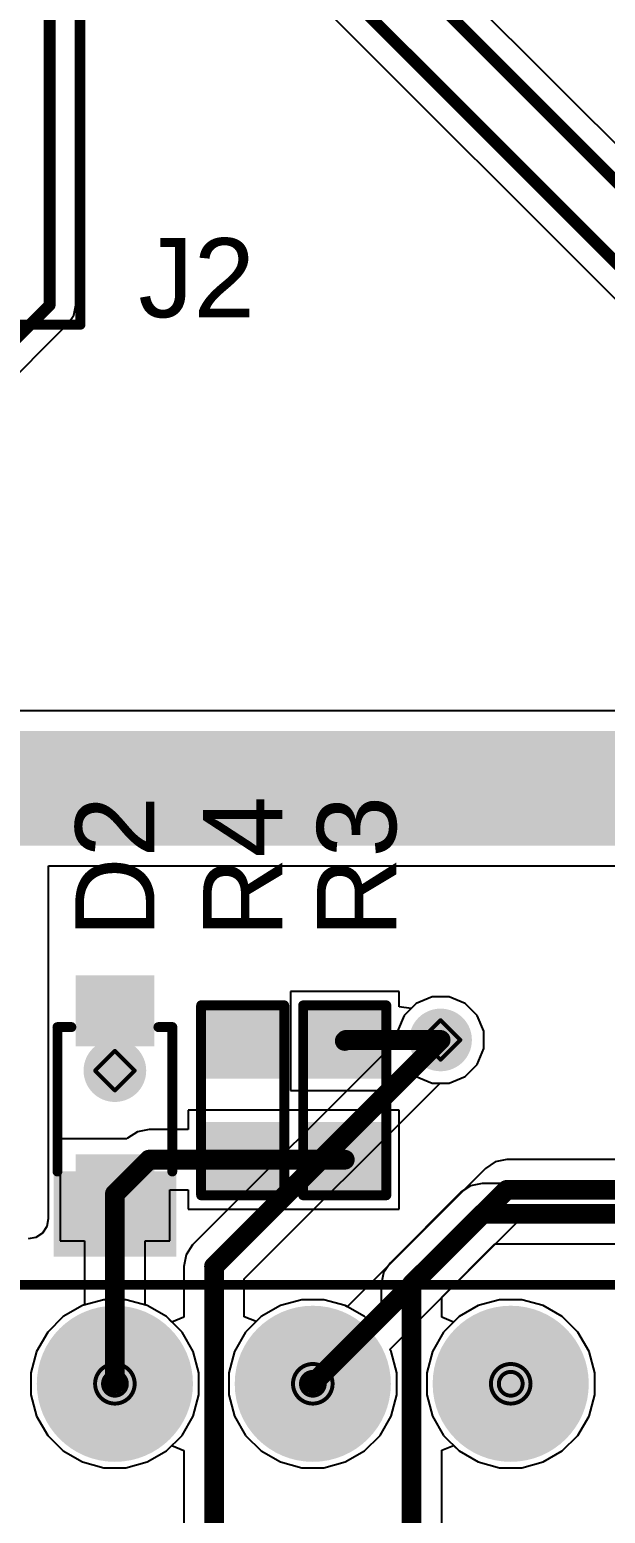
# Model space of a CAD drawing. Header units: inches. Extents: x -31 to 249, y -28 to 261.
# Drawn here: x 74.9 to 82.29, y 52.95 to 71.99 of the extents above; entities that cross this region are included whole.
import ezdxf

# ---------------------------------------------------------------- set-up
doc = ezdxf.new("R2010")
doc.units = ezdxf.units.IN
for name, color, linetype in [('Bottom Layer', 5, 'Continuous'), ('Bottom Solder', 6, 'Continuous'), ('Drill Drawing', 1, 'Continuous'), ('Mechanical 13', 56, 'Continuous'), ('Multi-Layer', 9, 'Continuous'), ('Pad Holes', 156, 'Continuous'), ('Top Layer', 1, 'Continuous'), ('Top Overlay', 2, 'Continuous'), ('Top Paste', 8, 'Continuous'), ('Top Solder', 216, 'Continuous'), ('Via Holes', 16, 'Continuous')]:
    doc.layers.add(name, color=color, linetype=linetype)
doc.styles.add('Arial', font='', dxfattribs={"height": 0.2})
doc.styles.get('Arial').set_extended_font_data('Arial')

# ---------------------------------------------------------------- blocks, each defined once
blk = doc.blocks.new('A000005_17')
at = {"layer": 'Bottom Layer'}
h = blk.add_hatch(color=5, dxfattribs=at)
edge = h.paths.add_edge_path()
edge.add_arc((7.62, -7.62), 0.9, 0, 360)
h = blk.add_hatch(color=5, dxfattribs=at)
edge = h.paths.add_edge_path()
edge.add_arc((7.62, -10.16), 0.9, 0, 360)
h = blk.add_hatch(color=5, dxfattribs=at)
edge = h.paths.add_edge_path()
edge.add_arc((7.62, -12.7), 0.9, 0, 360)
at = {"layer": 'Bottom Solder'}
h = blk.add_hatch(color=6, dxfattribs=at)
edge = h.paths.add_edge_path()
edge.add_arc((7.62, -7.62), 1.002, 0, 360)
h = blk.add_hatch(color=6, dxfattribs=at)
edge = h.paths.add_edge_path()
edge.add_arc((7.62, -10.16), 1.002, 0, 360)
h = blk.add_hatch(color=6, dxfattribs=at)
edge = h.paths.add_edge_path()
edge.add_arc((7.62, -12.7), 1.002, 0, 360)
at = {"layer": 'Multi-Layer'}
h = blk.add_hatch(color=9, dxfattribs=at)
edge = h.paths.add_edge_path()
edge.add_arc((7.62, -7.62), 0.9, 0, 360)
h = blk.add_hatch(color=9, dxfattribs=at)
edge = h.paths.add_edge_path()
edge.add_arc((7.62, -10.16), 0.9, 0, 360)
h = blk.add_hatch(color=9, dxfattribs=at)
edge = h.paths.add_edge_path()
edge.add_arc((7.62, -12.7), 0.9, 0, 360)
at = {"layer": 'Pad Holes'}
h = blk.add_hatch(color=7, dxfattribs=at)
edge = h.paths.add_edge_path()
edge.add_arc((7.62, -7.62), 0.5, 0, 360)
h = blk.add_hatch(color=7, dxfattribs=at)
edge = h.paths.add_edge_path()
edge.add_arc((7.62, -10.16), 0.5, 0, 360)
h = blk.add_hatch(color=7, dxfattribs=at)
edge = h.paths.add_edge_path()
edge.add_arc((7.62, -12.7), 0.5, 0, 360)
at = {"layer": 'Top Layer'}
h = blk.add_hatch(color=1, dxfattribs=at)
edge = h.paths.add_edge_path()
edge.add_arc((7.62, -7.62), 0.9, 0, 360)
h = blk.add_hatch(color=1, dxfattribs=at)
edge = h.paths.add_edge_path()
edge.add_arc((7.62, -10.16), 0.9, 0, 360)
h = blk.add_hatch(color=1, dxfattribs=at)
edge = h.paths.add_edge_path()
edge.add_arc((7.62, -12.7), 0.9, 0, 360)
at = {"layer": 'Top Solder'}
h = blk.add_hatch(color=216, dxfattribs=at)
edge = h.paths.add_edge_path()
edge.add_arc((7.62, -7.62), 1.002, 0, 360)
h = blk.add_hatch(color=216, dxfattribs=at)
edge = h.paths.add_edge_path()
edge.add_arc((7.62, -10.16), 1.002, 0, 360)
h = blk.add_hatch(color=216, dxfattribs=at)
edge = h.paths.add_edge_path()
edge.add_arc((7.62, -12.7), 1.002, 0, 360)
at = {"layer": 'Mechanical 13'}
blk.add_lwpolyline([(8.89, 21.59, 0.127, 0.127, 0), (8.89, -21.59, 0.127, 0.127, 0)], format="xyseb", dxfattribs=at)
at = {"layer": 'Top Overlay'}
blk.add_lwpolyline([(8.89, 21.59, 0.127, 0.127, 0), (8.89, -21.59, 0.127, 0.127, 0)], format="xyseb", dxfattribs=at)
blk = doc.blocks.new('R___0603_26')
at = {"layer": 'Top Layer'}
for points in [[(-0.381, 0.4445), (-0.381, -0.4445), (-1.143, -0.4445), (-1.143, 0.4445)], [(1.143, 0.4445), (1.143, -0.4445), (0.381, -0.4445), (0.381, 0.4445)]]:
    blk.add_hatch(color=1, dxfattribs=at).paths.add_polyline_path(points)
at = {"layer": 'Top Paste'}
for points in [[(-0.381, 0.4445), (-0.381, -0.4445), (-1.143, -0.4445), (-1.143, 0.4445)], [(1.143, 0.4445), (1.143, -0.4445), (0.381, -0.4445), (0.381, 0.4445)]]:
    blk.add_hatch(color=8, dxfattribs=at).paths.add_polyline_path(points)
at = {"layer": 'Top Solder'}
for points in [[(-0.2794, 0.5461), (-0.2794, -0.5461), (-1.2446, -0.5461), (-1.2446, 0.5461)], [(1.2446, 0.5461), (1.2446, -0.5461), (0.2794, -0.5461), (0.2794, 0.5461)]]:
    blk.add_hatch(color=216, dxfattribs=at).paths.add_polyline_path(points)
at = {"layer": 'Top Overlay'}
for points in [[(-1.2192, -0.5334, 0.127, 0.127, 0), (-1.2192, 0.5334, 0.127, 0.127, 0)], [(1.2192, 0.5334, 0.127, 0.127, 0), (-1.2192, 0.5334, 0.127, 0.127, 0)], [(1.2192, -0.5334, 0.127, 0.127, 0), (1.2192, 0.5334, 0.127, 0.127, 0)], [(1.2192, -0.5334, 0.127, 0.127, 0), (-1.2192, -0.5334, 0.127, 0.127, 0)]]:
    blk.add_lwpolyline(points, format="xyseb", dxfattribs=at)
for points in [[(-1.25095, 0.5334, 0.0635, 0.0635, 1), (-1.18745, 0.5334, 0.0635, 0.0635, 1)], [(-1.25095, 0.5334, 0.0635, 0.0635, 1), (-1.18745, 0.5334, 0.0635, 0.0635, 1)], [(1.18745, 0.5334, 0.0635, 0.0635, 1), (1.25095, 0.5334, 0.0635, 0.0635, 1)], [(1.18745, 0.5334, 0.0635, 0.0635, 1), (1.25095, 0.5334, 0.0635, 0.0635, 1)], [(-1.25095, -0.5334, 0.0635, 0.0635, 1), (-1.18745, -0.5334, 0.0635, 0.0635, 1)], [(-1.25095, -0.5334, 0.0635, 0.0635, 1), (-1.18745, -0.5334, 0.0635, 0.0635, 1)], [(1.18745, -0.5334, 0.0635, 0.0635, 1), (1.25095, -0.5334, 0.0635, 0.0635, 1)], [(1.18745, -0.5334, 0.0635, 0.0635, 1), (1.25095, -0.5334, 0.0635, 0.0635, 1)]]:
    blk.add_lwpolyline(points, format="xyseb", close=True, dxfattribs=at)
blk = doc.blocks.new('R___0603_27')
at = {"layer": 'Top Layer'}
for points in [[(-0.381, 0.4445), (-0.381, -0.4445), (-1.143, -0.4445), (-1.143, 0.4445)], [(1.143, 0.4445), (1.143, -0.4445), (0.381, -0.4445), (0.381, 0.4445)]]:
    blk.add_hatch(color=1, dxfattribs=at).paths.add_polyline_path(points)
at = {"layer": 'Top Paste'}
for points in [[(-0.381, 0.4445), (-0.381, -0.4445), (-1.143, -0.4445), (-1.143, 0.4445)], [(1.143, 0.4445), (1.143, -0.4445), (0.381, -0.4445), (0.381, 0.4445)]]:
    blk.add_hatch(color=8, dxfattribs=at).paths.add_polyline_path(points)
at = {"layer": 'Top Solder'}
for points in [[(-0.2794, 0.5461), (-0.2794, -0.5461), (-1.2446, -0.5461), (-1.2446, 0.5461)], [(1.2446, 0.5461), (1.2446, -0.5461), (0.2794, -0.5461), (0.2794, 0.5461)]]:
    blk.add_hatch(color=216, dxfattribs=at).paths.add_polyline_path(points)
at = {"layer": 'Top Overlay'}
for points in [[(-1.2192, -0.5334, 0.127, 0.127, 0), (-1.2192, 0.5334, 0.127, 0.127, 0)], [(1.2192, 0.5334, 0.127, 0.127, 0), (-1.2192, 0.5334, 0.127, 0.127, 0)], [(1.2192, -0.5334, 0.127, 0.127, 0), (1.2192, 0.5334, 0.127, 0.127, 0)], [(1.2192, -0.5334, 0.127, 0.127, 0), (-1.2192, -0.5334, 0.127, 0.127, 0)]]:
    blk.add_lwpolyline(points, format="xyseb", dxfattribs=at)
for points in [[(-1.25095, 0.5334, 0.0635, 0.0635, 1), (-1.18745, 0.5334, 0.0635, 0.0635, 1)], [(-1.25095, 0.5334, 0.0635, 0.0635, 1), (-1.18745, 0.5334, 0.0635, 0.0635, 1)], [(1.18745, 0.5334, 0.0635, 0.0635, 1), (1.25095, 0.5334, 0.0635, 0.0635, 1)], [(1.18745, 0.5334, 0.0635, 0.0635, 1), (1.25095, 0.5334, 0.0635, 0.0635, 1)], [(-1.25095, -0.5334, 0.0635, 0.0635, 1), (-1.18745, -0.5334, 0.0635, 0.0635, 1)], [(-1.25095, -0.5334, 0.0635, 0.0635, 1), (-1.18745, -0.5334, 0.0635, 0.0635, 1)], [(1.18745, -0.5334, 0.0635, 0.0635, 1), (1.25095, -0.5334, 0.0635, 0.0635, 1)], [(1.18745, -0.5334, 0.0635, 0.0635, 1), (1.25095, -0.5334, 0.0635, 0.0635, 1)]]:
    blk.add_lwpolyline(points, format="xyseb", close=True, dxfattribs=at)
blk = doc.blocks.new('SOD_323_34')
at = {"layer": 'Top Layer'}
for points in [[(-0.75, -0.45), (-1.55, -0.45), (-1.55, 0.45), (-0.75, 0.45)], [(1.55, -0.45), (0.75, -0.45), (0.75, 0.45), (1.55, 0.45)]]:
    blk.add_hatch(color=1, dxfattribs=at).paths.add_polyline_path(points)
at = {"layer": 'Top Overlay'}
for points in [[(-2.005, 0.483), (-0.913, 0.483), (-0.913, 0.787), (-2.005, 0.787)], [(-2.005, -0.508), (-1.574, -0.508), (-1.574, 0.508), (-2.005, 0.508)], [(-2.005, -0.787), (-0.913, -0.787), (-0.913, -0.483), (-2.005, -0.483)]]:
    blk.add_hatch(color=2, dxfattribs=at).paths.add_polyline_path(points)
at = {"layer": 'Top Paste'}
for points in [[(-0.75, -0.45), (-1.55, -0.45), (-1.55, 0.45), (-0.75, 0.45)], [(1.55, -0.45), (0.75, -0.45), (0.75, 0.45), (1.55, 0.45)]]:
    blk.add_hatch(color=8, dxfattribs=at).paths.add_polyline_path(points)
at = {"layer": 'Top Solder'}
for points in [[(-0.695, -0.505), (-1.605, -0.505), (-1.605, 0.505), (-0.695, 0.505)], [(1.605, -0.505), (0.695, -0.505), (0.695, 0.505), (1.605, 0.505)]]:
    blk.add_hatch(color=216, dxfattribs=at).paths.add_polyline_path(points)
at = {"layer": 'Top Overlay'}
for points in [[(-0.914, 0.737, 0.127, 0.127, 0), (0.94, 0.737, 0.127, 0.127, 0)], [(0.94, 0.737, 0.127, 0.127, 0), (0.94, 0.559, 0.127, 0.127, 0)], [(0.94, -0.559, 0.127, 0.127, 0), (0.94, -0.737, 0.127, 0.127, 0)], [(-0.914, -0.737, 0.127, 0.127, 0), (0.94, -0.737, 0.127, 0.127, 0)]]:
    blk.add_lwpolyline(points, format="xyseb", dxfattribs=at)
for points in [[(-0.946, 0.737, 0.0635, 0.0635, 1), (-0.883, 0.737, 0.0635, 0.0635, 1)], [(0.908, 0.737, 0.0635, 0.0635, 1), (0.972, 0.737, 0.0635, 0.0635, 1)], [(0.908, 0.737, 0.0635, 0.0635, 1), (0.972, 0.737, 0.0635, 0.0635, 1)], [(0.908, 0.559, 0.0635, 0.0635, 1), (0.972, 0.559, 0.0635, 0.0635, 1)], [(0.908, -0.559, 0.0635, 0.0635, 1), (0.972, -0.559, 0.0635, 0.0635, 1)], [(-0.946, -0.737, 0.0635, 0.0635, 1), (-0.883, -0.737, 0.0635, 0.0635, 1)], [(0.908, -0.737, 0.0635, 0.0635, 1), (0.972, -0.737, 0.0635, 0.0635, 1)], [(0.908, -0.737, 0.0635, 0.0635, 1), (0.972, -0.737, 0.0635, 0.0635, 1)]]:
    blk.add_lwpolyline(points, format="xyseb", close=True, dxfattribs=at)
blk = doc.blocks.new('6437288_3_41')
at = {"layer": 'Top Overlay'}
for points in [[(32.5, 9.75, 0.127, 0.127, 0), (-32.5, 9.75, 0.127, 0.127, 0)], [(-32.5, 9.75, 0.127, 0.127, 0), (-32.5, -3.75, 0.127, 0.127, 0)]]:
    blk.add_lwpolyline(points, format="xyseb", dxfattribs=at)
blk.add_lwpolyline([(-32.532, 9.75, 0.0635, 0.0635, 1), (-32.468, 9.75, 0.0635, 0.0635, 1)], format="xyseb", close=True, dxfattribs=at)
blk.add_lwpolyline([(-32.532, 9.75, 0.0635, 0.0635, 1), (-32.468, 9.75, 0.0635, 0.0635, 1)], format="xyseb", close=True, dxfattribs=at)

msp = doc.modelspace()

# ---------------------------------------------------------------- hatches: boundary and pattern name
at = {"layer": 'Bottom Layer'}
msp.add_hatch(color=5, dxfattribs=at).paths.add_polyline_path([(73.199, 61.52), (116.383, 61.52), (116.383, 62.992), (73.199, 62.992)])
h = msp.add_hatch(color=5, dxfattribs=at)
edge = h.paths.add_edge_path()
edge.add_arc((80.173, 59.024), 0.3, 0, 360)
h = msp.add_hatch(color=5, dxfattribs=at)
edge = h.paths.add_edge_path()
edge.add_arc((75.993, 58.63), 0.3, 0, 360)
at = {"layer": 'Bottom Solder'}
h = msp.add_hatch(color=6, dxfattribs=at)
edge = h.paths.add_edge_path()
edge.add_arc((80.173, 59.024), 0.402, 0, 360)
h = msp.add_hatch(color=6, dxfattribs=at)
edge = h.paths.add_edge_path()
edge.add_arc((75.993, 58.63), 0.402, 0, 360)
at = {"layer": 'Top Layer'}
h = msp.add_hatch(color=1, dxfattribs=at)
edge = h.paths.add_edge_path()
edge.add_arc((80.173, 59.024), 0.3, 0, 360)
h = msp.add_hatch(color=1, dxfattribs=at)
edge = h.paths.add_edge_path()
edge.add_arc((75.993, 58.63), 0.3, 0, 360)
at = {"layer": 'Top Solder'}
h = msp.add_hatch(color=216, dxfattribs=at)
edge = h.paths.add_edge_path()
edge.add_arc((80.173, 59.024), 0.402, 0, 360)
h = msp.add_hatch(color=216, dxfattribs=at)
edge = h.paths.add_edge_path()
edge.add_arc((75.993, 58.63), 0.402, 0, 360)
at = {"layer": 'Via Holes'}
h = msp.add_hatch(color=7, dxfattribs=at)
edge = h.paths.add_edge_path()
edge.add_arc((80.173, 59.024), 0.15, 0, 360)
h = msp.add_hatch(color=7, dxfattribs=at)
edge = h.paths.add_edge_path()
edge.add_arc((75.993, 58.63), 0.15, 0, 360)

# ---------------------------------------------------------------- linework, layer by layer
at = {"layer": 'Bottom Layer'}
for p, q in [((88.147, 64.799), (75.096, 77.85)), ((74.735, 76.216), (87.092, 63.859)), ((75.493, 68.458), (75.493, 75.102)), ((75.467, 68.329), (75.493, 68.458)), ((66.143, 58.968), (75.394, 68.22)), ((75.394, 68.22), (75.467, 68.329)), ((116.383, 63.251), (73.199, 63.251)), ((75.142, 56.734), (75.142, 61.261)), ((75.142, 61.261), (114.626, 61.261)), ((79.859, 59.494), (79.704, 59.338)), ((80.063, 59.578), (79.859, 59.494)), ((80.283, 59.578), (80.063, 59.578)), ((80.487, 59.494), (80.283, 59.578)), ((80.643, 59.338), (80.487, 59.494)), ((79.704, 59.338), (79.619, 59.135)), ((80.727, 59.135), (80.643, 59.338)), ((79.619, 59.135), (79.619, 59.02)), ((80.727, 58.914), (80.727, 59.135)), ((79.619, 59.02), (76.991, 56.392)), ((80.643, 58.711), (80.727, 58.914)), ((80.487, 58.555), (80.643, 58.711)), ((80.283, 58.47), (80.487, 58.555)), ((77.654, 55.956), (80.169, 58.47)), ((80.169, 58.47), (80.283, 58.47)), ((80.559, 57.152), (80.433, 57.068)), ((80.708, 57.182), (80.559, 57.152)), ((86.038, 57.182), (80.708, 57.182)), ((80.433, 57.068), (79.524, 56.159)), ((75.067, 56.55), (75.123, 56.634)), ((75.123, 56.634), (75.142, 56.734)), ((74.883, 56.475), (74.983, 56.494)), ((74.983, 56.494), (75.067, 56.55)), ((76.991, 56.392), (76.907, 56.266)), ((80.188, 55.723), (80.869, 56.405)), ((80.869, 56.405), (86.199, 56.405)), ((76.907, 56.266), (76.878, 56.117)), ((76.878, 56.117), (76.878, 55.466)), ((79.44, 56.033), (79.411, 55.884)), ((79.524, 56.159), (79.44, 56.033)), ((77.654, 55.471), (77.654, 55.956)), ((79.411, 55.884), (79.411, 55.472)), ((75.851, 55.688), (75.577, 55.614)), ((76.135, 55.688), (75.851, 55.688)), ((76.409, 55.614), (76.135, 55.688)), ((78.391, 55.688), (78.117, 55.614)), ((78.675, 55.688), (78.391, 55.688)), ((78.949, 55.614), (78.675, 55.688)), ((80.188, 55.464), (80.188, 55.723)), ((80.931, 55.688), (80.657, 55.614)), ((81.215, 55.688), (80.931, 55.688)), ((81.489, 55.614), (81.215, 55.688)), ((75.331, 55.472), (75.131, 55.272)), ((75.577, 55.614), (75.331, 55.472)), ((76.655, 55.472), (76.409, 55.614)), ((76.725, 55.402), (76.655, 55.472)), ((76.878, 55.466), (76.725, 55.402)), ((77.807, 55.408), (77.654, 55.471)), ((77.871, 55.472), (77.807, 55.408)), ((78.117, 55.614), (77.871, 55.472)), ((79.195, 55.472), (78.949, 55.614)), ((79.258, 55.409), (79.195, 55.472)), ((79.411, 55.472), (79.258, 55.409)), ((80.34, 55.401), (80.188, 55.464)), ((80.411, 55.472), (80.34, 55.401)), ((80.657, 55.614), (80.411, 55.472)), ((81.735, 55.472), (81.489, 55.614)), ((81.936, 55.272), (81.735, 55.472)), ((75.131, 55.272), (74.989, 55.026)), ((82.078, 55.026), (81.936, 55.272)), ((74.989, 55.026), (74.915, 54.752)), ((82.151, 54.752), (82.078, 55.026)), ((74.915, 54.752), (74.915, 54.468)), ((82.151, 54.468), (82.151, 54.752)), ((74.915, 54.468), (74.989, 54.194)), ((82.078, 54.194), (82.151, 54.468)), ((74.989, 54.194), (75.131, 53.948)), ((81.936, 53.948), (82.078, 54.194)), ((75.131, 53.948), (75.331, 53.748)), ((81.735, 53.748), (81.936, 53.948)), ((75.331, 53.748), (75.577, 53.606)), ((76.409, 53.606), (76.655, 53.748)), ((76.655, 53.748), (76.725, 53.818)), ((76.725, 53.818), (76.878, 53.755)), ((76.878, 53.755), (76.878, 40.226)), ((80.188, 53.756), (80.34, 53.819)), ((80.188, 40.224), (80.188, 53.756)), ((80.34, 53.819), (80.411, 53.748)), ((80.411, 53.748), (80.657, 53.606)), ((81.489, 53.606), (81.735, 53.748)), ((75.577, 53.606), (75.851, 53.532)), ((75.851, 53.532), (76.135, 53.532)), ((76.135, 53.532), (76.409, 53.606)), ((80.657, 53.606), (80.931, 53.532)), ((80.931, 53.532), (81.215, 53.532)), ((81.215, 53.532), (81.489, 53.606))]:
    msp.add_line(p, q, dxfattribs=at)
for points in [[(74.543, 77.927, 0.152, 0.152, 0), (88.007, 64.463, 0.152, 0.152, 0)], [(74.542, 76.885, 0.152, 0.152, 0), (87.33, 64.097, 0.152, 0.152, 0)], [(75.156, 68.458, 0.152, 0.152, 0), (75.156, 75.102, 0.152, 0.152, 0)], [(65.904, 59.206, 0.152, 0.152, 0), (75.156, 68.458, 0.152, 0.152, 0)], [(77.266, 56.117, 0.254, 0.254, 0), (80.173, 59.024, 0.254, 0.254, 0)], [(79.799, 55.884, 0.254, 0.254, 0), (80.708, 56.793, 0.254, 0.254, 0)], [(80.708, 56.793, 0.254, 0.254, 0), (86.199, 56.793, 0.254, 0.254, 0)], [(77.266, 37.305, 0.254, 0.254, 0), (77.266, 56.117, 0.254, 0.254, 0)], [(79.799, 37.795, 0.254, 0.254, 0), (79.799, 55.884, 0.254, 0.254, 0)]]:
    msp.add_lwpolyline(points, format="xyseb", dxfattribs=at)
for points in [[(75.118, 68.458, 0.0762, 0.0762, 1), (75.194, 68.458, 0.0762, 0.0762, 1)], [(75.118, 68.458, 0.0762, 0.0762, 1), (75.194, 68.458, 0.0762, 0.0762, 1)], [(80.11, 59.024, 0.127, 0.127, 1), (80.237, 59.024, 0.127, 0.127, 1)], [(80.645, 56.793, 0.127, 0.127, 1), (80.772, 56.793, 0.127, 0.127, 1)], [(80.645, 56.793, 0.127, 0.127, 1), (80.772, 56.793, 0.127, 0.127, 1)], [(77.202, 56.117, 0.127, 0.127, 1), (77.329, 56.117, 0.127, 0.127, 1)], [(77.202, 56.117, 0.127, 0.127, 1), (77.329, 56.117, 0.127, 0.127, 1)], [(79.736, 55.884, 0.127, 0.127, 1), (79.863, 55.884, 0.127, 0.127, 1)], [(79.736, 55.884, 0.127, 0.127, 1), (79.863, 55.884, 0.127, 0.127, 1)]]:
    msp.add_lwpolyline(points, format="xyseb", close=True, dxfattribs=at)
at = {"layer": 'Drill Drawing'}
for points in [[(79.919, 59.024, 0.0508, 0.0508, 0), (80.173, 59.278, 0.0508, 0.0508, 0)], [(80.173, 59.278, 0.0508, 0.0508, 0), (80.427, 59.024, 0.0508, 0.0508, 0)], [(79.919, 59.024, 0.0508, 0.0508, 0), (80.173, 58.77, 0.0508, 0.0508, 0)], [(80.173, 58.77, 0.0508, 0.0508, 0), (80.427, 59.024, 0.0508, 0.0508, 0)], [(75.739, 58.63, 0.0508, 0.0508, 0), (75.993, 58.884, 0.0508, 0.0508, 0)], [(75.993, 58.884, 0.0508, 0.0508, 0), (76.247, 58.63, 0.0508, 0.0508, 0)], [(75.739, 58.63, 0.0508, 0.0508, 0), (75.993, 58.376, 0.0508, 0.0508, 0)], [(75.993, 58.376, 0.0508, 0.0508, 0), (76.247, 58.63, 0.0508, 0.0508, 0)]]:
    msp.add_lwpolyline(points, format="xyseb", dxfattribs=at)
for points in [[(80.161, 59.278, 0.0254, 0.0254, 1), (80.186, 59.278, 0.0254, 0.0254, 1)], [(80.161, 59.278, 0.0254, 0.0254, 1), (80.186, 59.278, 0.0254, 0.0254, 1)], [(79.907, 59.024, 0.0254, 0.0254, 1), (79.932, 59.024, 0.0254, 0.0254, 1)], [(79.907, 59.024, 0.0254, 0.0254, 1), (79.932, 59.024, 0.0254, 0.0254, 1)], [(80.415, 59.024, 0.0254, 0.0254, 1), (80.44, 59.024, 0.0254, 0.0254, 1)], [(80.415, 59.024, 0.0254, 0.0254, 1), (80.44, 59.024, 0.0254, 0.0254, 1)], [(75.981, 58.884, 0.0254, 0.0254, 1), (76.006, 58.884, 0.0254, 0.0254, 1)], [(75.981, 58.884, 0.0254, 0.0254, 1), (76.006, 58.884, 0.0254, 0.0254, 1)], [(80.161, 58.77, 0.0254, 0.0254, 1), (80.186, 58.77, 0.0254, 0.0254, 1)], [(80.161, 58.77, 0.0254, 0.0254, 1), (80.186, 58.77, 0.0254, 0.0254, 1)], [(75.727, 58.63, 0.0254, 0.0254, 1), (75.752, 58.63, 0.0254, 0.0254, 1)], [(75.727, 58.63, 0.0254, 0.0254, 1), (75.752, 58.63, 0.0254, 0.0254, 1)], [(76.235, 58.63, 0.0254, 0.0254, 1), (76.26, 58.63, 0.0254, 0.0254, 1)], [(76.235, 58.63, 0.0254, 0.0254, 1), (76.26, 58.63, 0.0254, 0.0254, 1)], [(75.981, 58.376, 0.0254, 0.0254, 1), (76.006, 58.376, 0.0254, 0.0254, 1)], [(75.981, 58.376, 0.0254, 0.0254, 1), (76.006, 58.376, 0.0254, 0.0254, 1)], [(76.247, 54.61, 0.0508, 0.0508, 1), (75.739, 54.61, 0.0508, 0.0508, 1)], [(78.787, 54.61, 0.0508, 0.0508, 1), (78.279, 54.61, 0.0508, 0.0508, 1)], [(81.327, 54.61, 0.0508, 0.0508, 1), (80.819, 54.61, 0.0508, 0.0508, 1)], [(76.146, 54.61, 0.0508, 0.0508, 1), (75.841, 54.61, 0.0508, 0.0508, 1)], [(78.686, 54.61, 0.0508, 0.0508, 1), (78.381, 54.61, 0.0508, 0.0508, 1)], [(81.226, 54.61, 0.0508, 0.0508, 1), (80.921, 54.61, 0.0508, 0.0508, 1)], [(75.727, 54.61, 0.0254, 0.0254, 1), (75.752, 54.61, 0.0254, 0.0254, 1)], [(75.828, 54.61, 0.0254, 0.0254, 1), (75.854, 54.61, 0.0254, 0.0254, 1)], [(76.133, 54.61, 0.0254, 0.0254, 1), (76.158, 54.61, 0.0254, 0.0254, 1)], [(76.235, 54.61, 0.0254, 0.0254, 1), (76.26, 54.61, 0.0254, 0.0254, 1)], [(78.267, 54.61, 0.0254, 0.0254, 1), (78.292, 54.61, 0.0254, 0.0254, 1)], [(78.368, 54.61, 0.0254, 0.0254, 1), (78.394, 54.61, 0.0254, 0.0254, 1)], [(78.673, 54.61, 0.0254, 0.0254, 1), (78.698, 54.61, 0.0254, 0.0254, 1)], [(78.775, 54.61, 0.0254, 0.0254, 1), (78.8, 54.61, 0.0254, 0.0254, 1)], [(80.807, 54.61, 0.0254, 0.0254, 1), (80.832, 54.61, 0.0254, 0.0254, 1)], [(80.908, 54.61, 0.0254, 0.0254, 1), (80.934, 54.61, 0.0254, 0.0254, 1)], [(81.213, 54.61, 0.0254, 0.0254, 1), (81.238, 54.61, 0.0254, 0.0254, 1)], [(81.315, 54.61, 0.0254, 0.0254, 1), (81.34, 54.61, 0.0254, 0.0254, 1)]]:
    msp.add_lwpolyline(points, format="xyseb", close=True, dxfattribs=at)
at = {"layer": 'Top Layer'}
for p, q in [((79.642, 59.646), (78.245, 59.646)), ((78.245, 59.646), (78.245, 58.376)), ((79.642, 59.451), (79.642, 59.646)), ((79.794, 59.429), (79.642, 59.451)), ((79.859, 59.494), (79.794, 59.429)), ((80.063, 59.578), (79.859, 59.494)), ((80.283, 59.578), (80.063, 59.578)), ((80.487, 59.494), (80.283, 59.578)), ((80.643, 59.338), (80.487, 59.494)), ((80.727, 59.135), (80.643, 59.338)), ((80.727, 58.914), (80.727, 59.135)), ((80.643, 58.711), (80.727, 58.914)), ((80.487, 58.555), (80.643, 58.711)), ((79.642, 58.598), (79.794, 58.62)), ((79.642, 58.376), (79.642, 58.598)), ((79.794, 58.62), (79.859, 58.555)), ((79.859, 58.555), (80.063, 58.47)), ((80.283, 58.47), (80.487, 58.555)), ((78.245, 58.376), (79.642, 58.376)), ((80.063, 58.47), (80.283, 58.47)), ((79.642, 58.122), (76.935, 58.122)), ((76.935, 58.122), (76.935, 57.876)), ((79.642, 56.852), (79.642, 58.122)), ((76.148, 57.753), (75.289, 57.753)), ((75.289, 57.753), (75.289, 56.445)), ((76.157, 57.762), (76.148, 57.753)), ((76.283, 57.846), (76.157, 57.762)), ((76.431, 57.876), (76.283, 57.846)), ((76.935, 57.876), (76.431, 57.876)), ((80.748, 57.374), (78.974, 55.6)), ((80.874, 57.458), (80.748, 57.374)), ((81.022, 57.488), (80.874, 57.458)), ((82.909, 57.488), (81.022, 57.488)), ((76.697, 56.445), (76.697, 57.099)), ((76.697, 57.099), (76.935, 57.099)), ((76.935, 57.099), (76.935, 56.852)), ((76.935, 56.852), (79.642, 56.852)), ((79.523, 55.051), (81.183, 56.711)), ((81.183, 56.711), (82.909, 56.711)), ((75.289, 56.445), (75.605, 56.445)), ((75.605, 56.445), (75.605, 55.622)), ((76.382, 55.622), (76.382, 56.445)), ((76.382, 56.445), (76.697, 56.445)), ((75.605, 55.622), (75.577, 55.614)), ((76.409, 55.614), (76.382, 55.622)), ((78.391, 55.688), (78.117, 55.614)), ((78.675, 55.688), (78.391, 55.688)), ((78.949, 55.614), (78.675, 55.688)), ((80.931, 55.688), (80.657, 55.614)), ((81.215, 55.688), (80.931, 55.688)), ((81.489, 55.614), (81.215, 55.688)), ((75.331, 55.472), (75.131, 55.272)), ((75.577, 55.614), (75.331, 55.472)), ((76.655, 55.472), (76.409, 55.614)), ((76.856, 55.272), (76.655, 55.472)), ((77.871, 55.472), (77.671, 55.272)), ((78.117, 55.614), (77.871, 55.472)), ((78.974, 55.6), (78.949, 55.614)), ((80.411, 55.472), (80.211, 55.272)), ((80.657, 55.614), (80.411, 55.472)), ((81.735, 55.472), (81.489, 55.614)), ((81.936, 55.272), (81.735, 55.472)), ((75.131, 55.272), (74.989, 55.026)), ((76.998, 55.026), (76.856, 55.272)), ((77.671, 55.272), (77.529, 55.026)), ((80.211, 55.272), (80.069, 55.026)), ((82.078, 55.026), (81.936, 55.272)), ((79.538, 55.026), (79.523, 55.051)), ((74.989, 55.026), (74.915, 54.752)), ((77.071, 54.752), (76.998, 55.026)), ((77.529, 55.026), (77.455, 54.752)), ((79.611, 54.752), (79.538, 55.026)), ((80.069, 55.026), (79.995, 54.752)), ((82.151, 54.752), (82.078, 55.026)), ((74.915, 54.752), (74.915, 54.468)), ((77.071, 54.468), (77.071, 54.752)), ((77.455, 54.752), (77.455, 54.468)), ((79.611, 54.468), (79.611, 54.752)), ((79.995, 54.752), (79.995, 54.468)), ((82.151, 54.468), (82.151, 54.752)), ((74.915, 54.468), (74.989, 54.194)), ((76.998, 54.194), (77.071, 54.468)), ((77.455, 54.468), (77.529, 54.194)), ((79.538, 54.194), (79.611, 54.468)), ((79.995, 54.468), (80.069, 54.194)), ((82.078, 54.194), (82.151, 54.468)), ((74.989, 54.194), (75.131, 53.948)), ((76.856, 53.948), (76.998, 54.194)), ((77.529, 54.194), (77.671, 53.948)), ((79.396, 53.948), (79.538, 54.194)), ((80.069, 54.194), (80.211, 53.948)), ((81.936, 53.948), (82.078, 54.194)), ((75.131, 53.948), (75.331, 53.748)), ((76.655, 53.748), (76.856, 53.948)), ((77.671, 53.948), (77.871, 53.748)), ((79.195, 53.748), (79.396, 53.948)), ((80.211, 53.948), (80.411, 53.748)), ((81.735, 53.748), (81.936, 53.948)), ((75.331, 53.748), (75.577, 53.606)), ((76.409, 53.606), (76.655, 53.748)), ((77.871, 53.748), (78.117, 53.606)), ((78.949, 53.606), (79.195, 53.748)), ((80.411, 53.748), (80.657, 53.606)), ((81.489, 53.606), (81.735, 53.748)), ((75.577, 53.606), (75.851, 53.532)), ((75.851, 53.532), (76.135, 53.532)), ((76.135, 53.532), (76.409, 53.606)), ((78.117, 53.606), (78.391, 53.532)), ((78.391, 53.532), (78.675, 53.532)), ((78.675, 53.532), (78.949, 53.606)), ((80.657, 53.606), (80.931, 53.532)), ((80.931, 53.532), (81.215, 53.532)), ((81.215, 53.532), (81.489, 53.606))]:
    msp.add_line(p, q, dxfattribs=at)
for points in [[(78.943, 59.011, 0.254, 0.254, 0), (78.956, 59.024, 0.254, 0.254, 0)], [(78.956, 59.024, 0.254, 0.254, 0), (80.173, 59.024, 0.254, 0.254, 0)], [(75.993, 57.049, 0.254, 0.254, 0), (76.431, 57.487, 0.254, 0.254, 0)], [(76.431, 57.487, 0.254, 0.254, 0), (77.633, 57.487, 0.254, 0.254, 0)], [(77.633, 57.487, 0.254, 0.254, 0), (78.943, 57.487, 0.254, 0.254, 0)], [(75.993, 54.61, 0.254, 0.254, 0), (75.993, 57.049, 0.254, 0.254, 0)], [(78.533, 54.61, 0.254, 0.254, 0), (81.022, 57.099, 0.254, 0.254, 0)], [(81.022, 57.099, 0.254, 0.254, 0), (83.613, 57.099, 0.254, 0.254, 0)]]:
    msp.add_lwpolyline(points, format="xyseb", dxfattribs=at)
for points in [[(78.88, 59.011, 0.127, 0.127, 1), (79.007, 59.011, 0.127, 0.127, 1)], [(78.893, 59.024, 0.127, 0.127, 1), (79.02, 59.024, 0.127, 0.127, 1)], [(78.893, 59.024, 0.127, 0.127, 1), (79.02, 59.024, 0.127, 0.127, 1)], [(80.11, 59.024, 0.127, 0.127, 1), (80.237, 59.024, 0.127, 0.127, 1)], [(76.368, 57.487, 0.127, 0.127, 1), (76.495, 57.487, 0.127, 0.127, 1)], [(76.368, 57.487, 0.127, 0.127, 1), (76.495, 57.487, 0.127, 0.127, 1)], [(77.57, 57.487, 0.127, 0.127, 1), (77.697, 57.487, 0.127, 0.127, 1)], [(77.57, 57.487, 0.127, 0.127, 1), (77.697, 57.487, 0.127, 0.127, 1)], [(78.88, 57.487, 0.127, 0.127, 1), (79.007, 57.487, 0.127, 0.127, 1)], [(75.93, 57.049, 0.127, 0.127, 1), (76.057, 57.049, 0.127, 0.127, 1)], [(75.93, 57.049, 0.127, 0.127, 1), (76.057, 57.049, 0.127, 0.127, 1)], [(80.959, 57.099, 0.127, 0.127, 1), (81.086, 57.099, 0.127, 0.127, 1)], [(80.959, 57.099, 0.127, 0.127, 1), (81.086, 57.099, 0.127, 0.127, 1)], [(75.93, 54.61, 0.127, 0.127, 1), (76.057, 54.61, 0.127, 0.127, 1)], [(78.47, 54.61, 0.127, 0.127, 1), (78.597, 54.61, 0.127, 0.127, 1)]]:
    msp.add_lwpolyline(points, format="xyseb", close=True, dxfattribs=at)

# ---------------------------------------------------------------- block references
for name, p, rotation in [('6437288_3_41', (43.051, 77.956), 180), ('SOD_323_34', (75.993, 58.249), 90), ('R___0603_26', (77.633, 58.249), 270), ('R___0603_27', (78.943, 58.249), 270), ('A000005_17', (68.373, 46.99), 90)]:
    msp.add_blockref(name, p, dxfattribs=dict(rotation=rotation))

# ---------------------------------------------------------------- texts
at = {"layer": 'Top Overlay', "style": 'Arial'}
msp.add_text('J2', height=1.016, dxfattribs=at).set_placement((76.293, 68.301))
for s, p in [('R4', (78.141, 60.342)), ('R3', (79.603, 60.342)), ('D2', (76.501, 60.342))]:
    msp.add_text(s, height=1.016, rotation=90, dxfattribs=at).set_placement(p)

doc.saveas('drawing.dxf')
